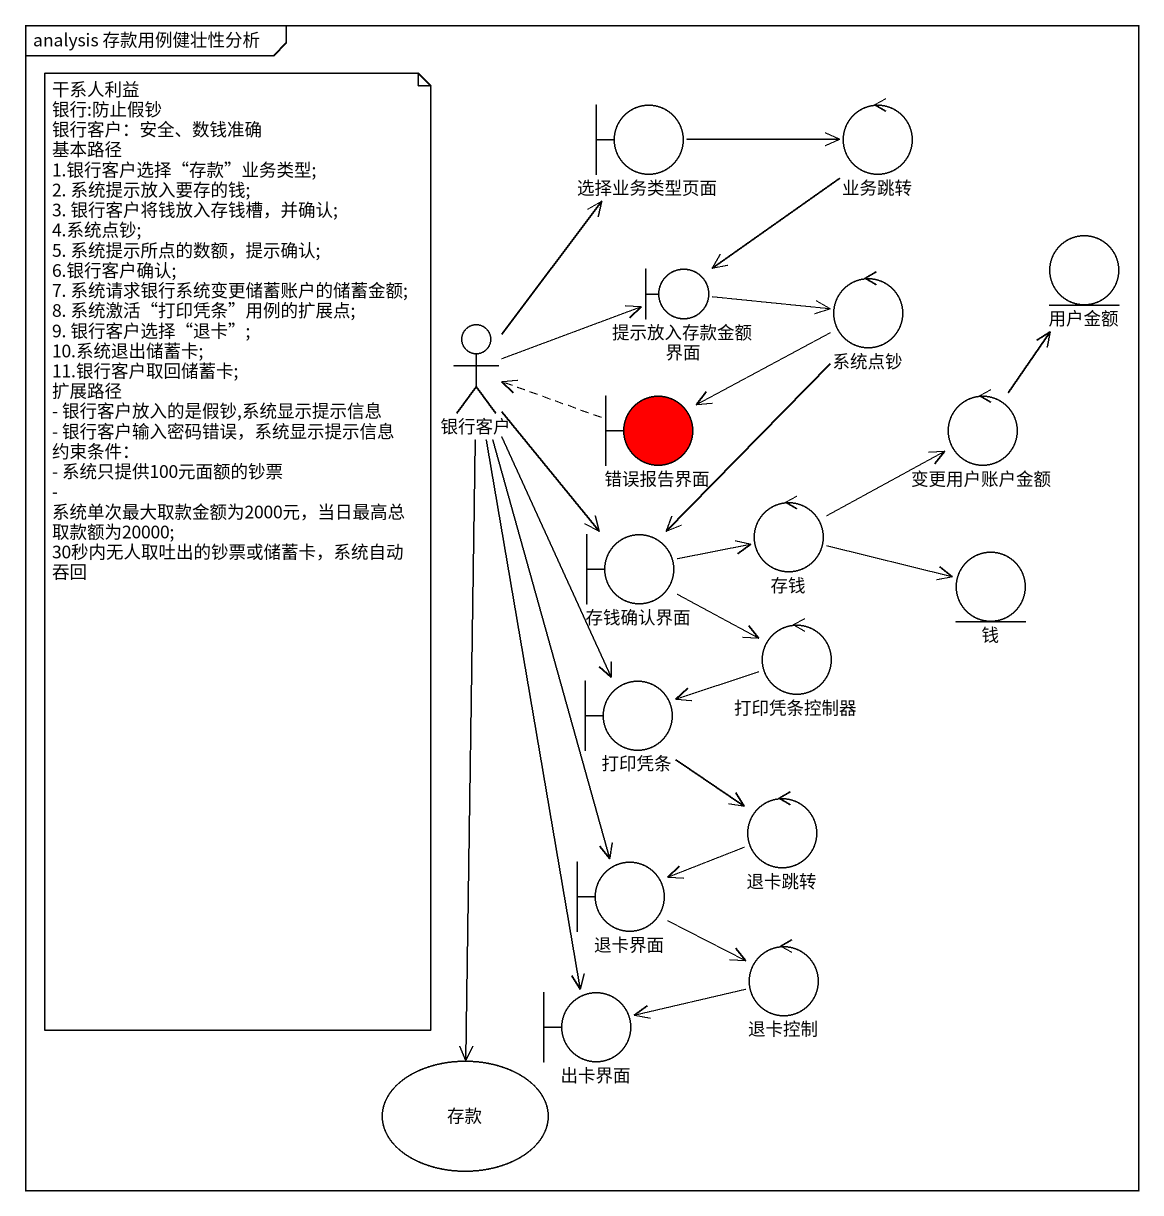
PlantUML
@startuml
mainframe analysis 存款用例健壮性分析
boundary 选择业务类型页面
control 业务跳转
boundary 提示放入存款金额界面
control 系统点钞
entity 用户金额
actor 银行客户
boundary 错误报告界面 #FF0000
control 变更用户账户金额
control 存钱
boundary 存钱确认界面
entity 钱
control 打印凭条控制器
boundary 打印凭条
control 退卡跳转
boundary 退卡界面
boundary 出卡界面
control 退卡控制
usecase 存款
选择业务类型页面 -right-> 业务跳转
业务跳转 --> 提示放入存款金额界面
提示放入存款金额界面 -right-> 系统点钞
系统点钞 -left-> 错误报告界面
系统点钞 --> 存钱确认界面
银行客户 -up-> 选择业务类型页面
银行客户 -right-> 提示放入存款金额界面
银行客户 --> 存钱确认界面
银行客户 --> 打印凭条
银行客户 --> 退卡界面
银行客户 --> 出卡界面
银行客户 --> 存款
错误报告界面 .left.> 银行客户
变更用户账户金额 -up-> 用户金额
存钱 -right-> 变更用户账户金额
存钱 -right-> 钱
存钱确认界面 -right-> 存钱
存钱确认界面 -right-> 打印凭条控制器
打印凭条控制器 -left-> 打印凭条
打印凭条 --> 退卡跳转
退卡跳转 -left-> 退卡界面
退卡界面 -right-> 退卡控制
退卡控制 -left-> 出卡界面
note as N1
  干系人利益
  银行:防止假钞
  银行客户：安全、数钱准确
  基本路径
  1.银行客户选择“存款”业务类型;
  2. 系统提示放入要存的钱;
  3. 银行客户将钱放入存钱槽，并确认;
  4.系统点钞;
  5. 系统提示所点的数额，提示确认;
  6.银行客户确认;
  7. 系统请求银行系统变更储蓄账户的储蓄金额;
  8. 系统激活“打印凭条”用例的扩展点;
  9. 银行客户选择“退卡”;
  10.系统退出储蓄卡;
  11.银行客户取回储蓄卡;
  扩展路径
  - 银行客户放入的是假钞,系统显示提示信息
  - 银行客户输入密码错误，系统显示提示信息
  约束条件：
  - 系统只提供100元面额的钞票
  - 系统单次最大取款金额为2000元，当日最高总取款额为20000;
  30秒内无人取吐出的钞票或储蓄卡，系统自动吞回
end note
@enduml
